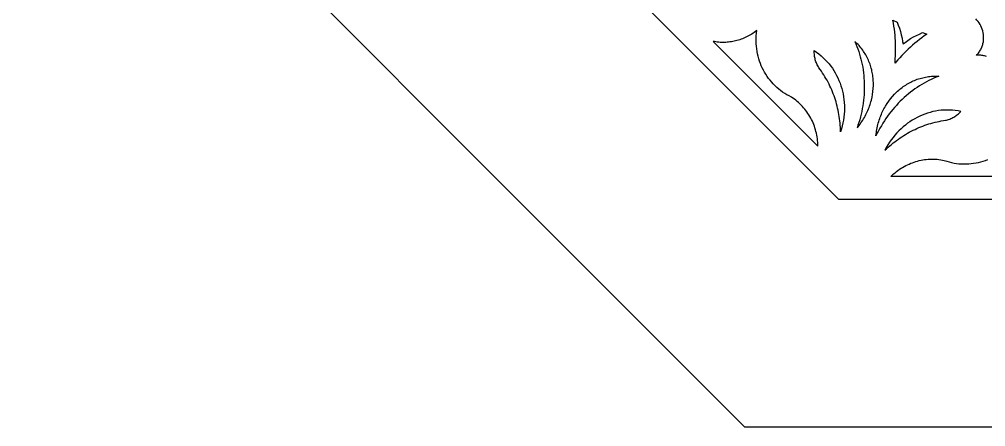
# Model space of a CAD drawing. Extents: x -3069 to -2029, y 258 to 1298.
# Drawn here: x -2924.1 to -2711.5, y 257.8 to 347.3 of the extents above; entities that cross this region are included whole.
import ezdxf

# ---------------------------------------------------------------- set-up
doc = ezdxf.new("R2010")
doc.units = 0
doc.layers.add('LAYER_1', color=18, linetype='CONTINUOUS')
doc.layers.add('LAYER_2', color=174, linetype='CONTINUOUS')

msp = doc.modelspace()

# ---------------------------------------------------------------- linework, layer by layer
at = {"layer": 'LAYER_1'}
for points in [[(-2333.8, 257.75), (-2029.19, 562.36), (-2029.19, 993.14), (-2333.8, 1297.75), (-2764.58, 1297.75), (-3069.19, 993.14), (-3069.19, 562.36), (-2764.58, 257.75)], [(-2731.48, 337.66), (-2731.46, 337.93), (-2731.41, 338.59), (-2731.38, 339.25), (-2731.35, 339.91), (-2731.34, 340.57), (-2731.34, 341.23), (-2731.36, 341.89), (-2731.39, 342.55), (-2731.42, 343.21), (-2731.48, 343.86), (-2731.54, 344.52), (-2731.62, 345.17), (-2731.71, 345.82), (-2731.81, 346.46), (-2731.93, 347.11), (-2731.04, 346.71), (-2730.76, 346.02), (-2730.52, 345.33), (-2730.3, 344.63), (-2730.11, 343.91), (-2729.94, 343.19), (-2729.8, 342.47), (-2729.72, 341.93), (-2729.28, 342.25), (-2728.67, 342.67), (-2728.04, 343.06), (-2727.4, 343.43), (-2726.75, 343.77), (-2726.08, 344.08), (-2725.4, 344.38), (-2724.49, 344.03), (-2725.03, 343.65), (-2725.56, 343.27), (-2726.08, 342.87), (-2726.6, 342.47), (-2727.11, 342.05), (-2727.61, 341.63), (-2728.1, 341.19), (-2728.58, 340.74), (-2729.06, 340.29), (-2729.53, 339.82), (-2729.99, 339.35), (-2730.44, 338.86), (-2730.88, 338.37), (-2731.31, 337.87)], [(-2771.49, 342.45), (-2748.44, 319.4), (-2748.45, 319.82), (-2748.47, 320.23), (-2748.5, 320.65), (-2748.55, 321.05), (-2748.61, 321.46), (-2748.68, 321.86), (-2748.76, 322.25), (-2748.86, 322.65), (-2748.96, 323.04), (-2749.08, 323.42), (-2749.21, 323.8), (-2749.34, 324.17), (-2749.49, 324.54), (-2749.65, 324.9), (-2749.83, 325.26), (-2750.01, 325.61), (-2750.2, 325.95), (-2750.4, 326.29), (-2750.62, 326.62), (-2750.84, 326.95), (-2751.07, 327.26), (-2751.32, 327.57), (-2751.57, 327.87), (-2751.83, 328.17), (-2752.1, 328.46), (-2752.39, 328.73), (-2752.68, 329), (-2752.98, 329.26), (-2753.29, 329.52), (-2753.61, 329.76), (-2753.93, 329.99), (-2754.27, 330.22), (-2754.77, 330.47), (-2755.26, 330.74), (-2755.73, 331.03), (-2756.19, 331.33), (-2756.63, 331.65), (-2757.06, 331.99), (-2757.47, 332.34), (-2757.86, 332.71), (-2758.24, 333.1), (-2758.6, 333.49), (-2758.95, 333.91), (-2759.28, 334.33), (-2759.59, 334.77), (-2759.88, 335.22), (-2760.16, 335.68), (-2760.42, 336.15), (-2760.66, 336.63), (-2760.88, 337.12), (-2761.08, 337.63), (-2761.27, 338.14), (-2761.43, 338.66), (-2761.57, 339.19), (-2761.7, 339.73), (-2761.8, 340.27), (-2761.89, 340.82), (-2761.95, 341.38), (-2762, 341.94), (-2762.02, 342.51), (-2762.02, 343.08), (-2762, 343.66), (-2761.96, 344.24), (-2761.89, 344.82), (-2762.16, 344.62), (-2762.43, 344.43), (-2762.7, 344.25), (-2762.98, 344.07), (-2763.26, 343.9), (-2763.55, 343.74), (-2763.84, 343.59), (-2764.13, 343.44), (-2764.42, 343.3), (-2764.72, 343.17), (-2765.01, 343.05), (-2765.31, 342.94), (-2765.62, 342.83), (-2765.92, 342.74), (-2766.23, 342.65), (-2766.53, 342.57), (-2766.84, 342.5), (-2767.15, 342.44), (-2767.46, 342.38), (-2767.77, 342.33), (-2768.08, 342.3), (-2768.4, 342.27), (-2768.71, 342.25), (-2769.02, 342.23), (-2769.33, 342.23), (-2769.64, 342.24), (-2769.95, 342.25), (-2770.26, 342.27), (-2770.57, 342.31), (-2770.88, 342.35), (-2771.19, 342.4)], [(-2739.83, 323.42), (-2739.6, 323.7), (-2739.38, 323.98), (-2739.17, 324.27), (-2738.96, 324.56), (-2738.76, 324.85), (-2738.57, 325.15), (-2738.38, 325.45), (-2738.21, 325.75), (-2738.04, 326.05), (-2737.88, 326.36), (-2737.72, 326.67), (-2737.58, 326.98), (-2737.44, 327.29), (-2737.31, 327.6), (-2737.18, 327.92), (-2737.07, 328.24), (-2736.96, 328.56), (-2736.86, 328.88), (-2736.76, 329.2), (-2736.68, 329.52), (-2736.53, 330.17), (-2736.41, 330.81), (-2736.32, 331.46), (-2736.26, 332.11), (-2736.23, 332.76), (-2736.23, 333.08), (-2736.23, 333.4), (-2736.25, 333.72), (-2736.27, 334.04), (-2736.29, 334.36), (-2736.33, 334.68), (-2736.37, 335), (-2736.42, 335.31), (-2736.48, 335.62), (-2736.54, 335.93), (-2736.61, 336.24), (-2736.69, 336.55), (-2736.78, 336.85), (-2736.87, 337.16), (-2736.97, 337.45), (-2737.08, 337.75), (-2737.2, 338.04), (-2737.32, 338.34), (-2737.46, 338.62), (-2737.6, 338.91), (-2737.74, 339.19), (-2737.9, 339.47), (-2738.06, 339.74), (-2738.23, 340.01), (-2738.4, 340.27), (-2738.59, 340.54), (-2738.78, 340.79), (-2738.98, 341.05), (-2739.18, 341.3), (-2739.39, 341.54), (-2739.61, 341.78), (-2739.84, 342.01), (-2740.08, 342.24), (-2740.32, 342.46), (-2740.08, 341.92), (-2739.86, 341.36), (-2739.65, 340.8), (-2739.46, 340.24), (-2739.28, 339.67), (-2739.11, 339.09), (-2738.96, 338.52), (-2738.82, 337.93), (-2738.7, 337.35), (-2738.59, 336.76), (-2738.5, 336.17), (-2738.42, 335.57), (-2738.35, 334.97), (-2738.3, 334.37), (-2738.26, 333.77), (-2738.24, 333.16), (-2738.23, 332.55), (-2738.24, 331.95), (-2738.26, 331.34), (-2738.29, 330.73), (-2738.34, 330.11), (-2738.4, 329.5), (-2738.48, 328.89), (-2738.57, 328.28), (-2738.68, 327.67), (-2738.8, 327.06), (-2738.94, 326.45), (-2739.09, 325.84), (-2739.25, 325.23), (-2739.43, 324.62), (-2739.63, 324.02)], [(-2743.44, 322.56), (-2743.45, 323.04), (-2743.48, 323.53), (-2743.51, 324.01), (-2743.55, 324.49), (-2743.6, 324.97), (-2743.66, 325.44), (-2743.73, 325.92), (-2743.81, 326.39), (-2743.89, 326.86), (-2743.99, 327.32), (-2744.09, 327.79), (-2744.2, 328.24), (-2744.32, 328.7), (-2744.45, 329.15), (-2744.59, 329.6), (-2744.73, 330.05), (-2744.89, 330.49), (-2745.05, 330.93), (-2745.22, 331.37), (-2745.4, 331.8), (-2745.59, 332.23), (-2745.79, 332.65), (-2745.99, 333.07), (-2746.21, 333.49), (-2746.43, 333.9), (-2746.66, 334.3), (-2746.89, 334.7), (-2747.14, 335.1), (-2747.39, 335.49), (-2747.65, 335.88), (-2747.92, 336.26), (-2748.2, 336.63), (-2748.33, 336.84), (-2748.45, 337.06), (-2748.57, 337.28), (-2748.67, 337.5), (-2748.77, 337.73), (-2748.86, 337.96), (-2748.94, 338.19), (-2749.01, 338.43), (-2749.07, 338.67), (-2749.12, 338.92), (-2749.16, 339.17), (-2749.19, 339.42), (-2749.22, 339.67), (-2749.23, 339.92), (-2749.23, 340.18), (-2749.23, 340.44), (-2748.71, 340.08), (-2748.2, 339.7), (-2747.72, 339.3), (-2747.26, 338.88), (-2746.82, 338.44), (-2746.39, 337.99), (-2745.99, 337.52), (-2745.61, 337.04), (-2745.26, 336.54), (-2744.92, 336.03), (-2744.61, 335.51), (-2744.31, 334.97), (-2744.04, 334.42), (-2743.8, 333.86), (-2743.57, 333.28), (-2743.37, 332.7), (-2743.19, 332.11), (-2743.04, 331.51), (-2742.9, 330.9), (-2742.8, 330.28), (-2742.71, 329.66), (-2742.65, 329.03), (-2742.62, 328.4), (-2742.61, 327.76), (-2742.62, 327.11), (-2742.66, 326.47), (-2742.73, 325.82), (-2742.82, 325.17), (-2742.93, 324.52), (-2743.08, 323.86), (-2743.25, 323.21)], [(-2735.66, 321.69), (-2735.62, 322.05), (-2735.58, 322.4), (-2735.52, 322.76), (-2735.47, 323.11), (-2735.4, 323.46), (-2735.33, 323.8), (-2735.24, 324.15), (-2735.16, 324.48), (-2735.06, 324.82), (-2734.96, 325.15), (-2734.85, 325.48), (-2734.73, 325.8), (-2734.61, 326.12), (-2734.48, 326.43), (-2734.34, 326.75), (-2734.2, 327.05), (-2734.05, 327.35), (-2733.9, 327.65), (-2733.74, 327.94), (-2733.57, 328.23), (-2733.22, 328.79), (-2732.85, 329.34), (-2732.45, 329.86), (-2732.03, 330.36), (-2731.6, 330.84), (-2731.37, 331.07), (-2731.14, 331.29), (-2730.9, 331.51), (-2730.66, 331.72), (-2730.42, 331.93), (-2730.17, 332.13), (-2729.92, 332.32), (-2729.66, 332.51), (-2729.4, 332.69), (-2729.13, 332.86), (-2728.86, 333.03), (-2728.59, 333.19), (-2728.31, 333.35), (-2728.03, 333.49), (-2727.75, 333.63), (-2727.46, 333.77), (-2727.17, 333.89), (-2726.88, 334.01), (-2726.58, 334.12), (-2726.28, 334.22), (-2725.98, 334.32), (-2725.68, 334.4), (-2725.37, 334.48), (-2725.06, 334.55), (-2724.75, 334.62), (-2724.43, 334.67), (-2724.11, 334.72), (-2723.79, 334.76), (-2723.47, 334.79), (-2723.15, 334.81), (-2722.83, 334.82), (-2722.5, 334.83), (-2722.17, 334.82), (-2721.84, 334.81), (-2722.4, 334.59), (-2722.95, 334.36), (-2723.49, 334.11), (-2724.03, 333.85), (-2724.56, 333.57), (-2725.08, 333.28), (-2725.6, 332.98), (-2726.1, 332.67), (-2726.61, 332.34), (-2727.1, 332), (-2727.59, 331.65), (-2728.06, 331.28), (-2728.53, 330.9), (-2728.99, 330.52), (-2729.45, 330.12), (-2729.89, 329.7), (-2730.33, 329.28), (-2730.75, 328.85), (-2731.17, 328.4), (-2731.58, 327.94), (-2731.97, 327.48), (-2732.36, 327), (-2732.74, 326.51), (-2733.11, 326.01), (-2733.46, 325.51), (-2733.81, 324.99), (-2734.15, 324.46), (-2734.47, 323.92), (-2734.78, 323.38), (-2735.09, 322.82), (-2735.38, 322.26)], [(-2733.71, 318.53), (-2733.36, 318.86), (-2733, 319.19), (-2732.63, 319.51), (-2732.27, 319.82), (-2731.89, 320.12), (-2731.51, 320.41), (-2731.13, 320.7), (-2730.74, 320.98), (-2730.35, 321.25), (-2729.96, 321.51), (-2729.56, 321.77), (-2729.15, 322.01), (-2728.74, 322.25), (-2728.33, 322.48), (-2727.92, 322.7), (-2727.5, 322.91), (-2727.08, 323.12), (-2726.65, 323.31), (-2726.22, 323.5), (-2725.79, 323.68), (-2725.35, 323.85), (-2724.91, 324.01), (-2724.47, 324.16), (-2724.03, 324.3), (-2723.58, 324.43), (-2723.13, 324.56), (-2722.68, 324.67), (-2722.23, 324.78), (-2721.77, 324.88), (-2721.31, 324.97), (-2720.85, 325.05), (-2720.39, 325.12), (-2720.15, 325.17), (-2719.91, 325.23), (-2719.68, 325.31), (-2719.45, 325.39), (-2719.22, 325.48), (-2718.99, 325.59), (-2718.77, 325.7), (-2718.55, 325.82), (-2718.34, 325.94), (-2718.13, 326.08), (-2717.92, 326.23), (-2717.72, 326.38), (-2717.53, 326.54), (-2717.34, 326.71), (-2717.15, 326.89), (-2716.98, 327.08), (-2717.6, 327.19), (-2718.23, 327.28), (-2718.85, 327.34), (-2719.47, 327.37), (-2720.09, 327.37), (-2720.71, 327.35), (-2721.32, 327.31), (-2721.93, 327.23), (-2722.54, 327.13), (-2723.14, 327.01), (-2723.73, 326.86), (-2724.32, 326.69), (-2724.9, 326.49), (-2725.47, 326.26), (-2726.03, 326.02), (-2726.59, 325.75), (-2727.13, 325.46), (-2727.67, 325.14), (-2728.19, 324.8), (-2728.7, 324.45), (-2729.2, 324.06), (-2729.69, 323.66), (-2730.16, 323.24), (-2730.62, 322.79), (-2731.07, 322.33), (-2731.5, 321.84), (-2731.91, 321.34), (-2732.31, 320.81), (-2732.68, 320.27), (-2733.05, 319.71), (-2733.39, 319.13)]]:
    msp.add_lwpolyline(points, close=True, dxfattribs=at)
for points in [[(-2711.35, 339.15), (-2711.55, 339.22), (-2711.76, 339.27), (-2711.97, 339.32), (-2712.19, 339.36), (-2712.41, 339.39), (-2712.63, 339.41), (-2712.86, 339.42), (-2713.09, 339.42), (-2713.33, 339.41), (-2713.56, 339.39), (-2713.41, 339.55), (-2713.26, 339.72), (-2713.12, 339.9), (-2712.99, 340.07), (-2712.87, 340.25), (-2712.75, 340.43), (-2712.65, 340.62), (-2712.55, 340.81), (-2712.46, 341), (-2712.38, 341.19), (-2712.3, 341.38), (-2712.24, 341.58), (-2712.18, 341.77), (-2712.13, 341.97), (-2712.05, 342.37), (-2712, 342.77), (-2711.98, 343.18), (-2711.99, 343.58), (-2712.03, 343.98), (-2712.09, 344.37), (-2712.18, 344.76), (-2712.29, 345.14), (-2712.43, 345.5), (-2712.59, 345.86), (-2712.78, 346.2), (-2712.99, 346.53), (-2713.21, 346.84), (-2713.46, 347.13), (-2713.73, 347.4)], [(-2699.81, 312.76), (-2732.41, 312.76), (-2732.11, 313.05), (-2731.8, 313.33), (-2731.48, 313.59), (-2731.16, 313.85), (-2730.83, 314.09), (-2730.5, 314.33), (-2730.16, 314.55), (-2729.82, 314.76), (-2729.47, 314.96), (-2729.12, 315.15), (-2728.76, 315.33), (-2728.4, 315.49), (-2728.03, 315.65), (-2727.66, 315.79), (-2727.29, 315.92), (-2726.91, 316.04), (-2726.53, 316.15), (-2726.15, 316.24), (-2725.76, 316.33), (-2725.38, 316.4), (-2724.99, 316.46), (-2724.6, 316.5), (-2724.2, 316.54), (-2723.81, 316.56), (-2723.41, 316.57), (-2723.02, 316.57), (-2722.62, 316.55), (-2722.22, 316.53), (-2721.83, 316.49), (-2721.43, 316.43), (-2721.03, 316.36), (-2720.64, 316.28), (-2720.1, 316.11), (-2719.57, 315.96), (-2719.03, 315.83), (-2718.49, 315.72), (-2717.95, 315.63), (-2717.41, 315.57), (-2716.87, 315.53), (-2716.33, 315.51), (-2715.79, 315.51), (-2715.26, 315.54), (-2714.72, 315.58), (-2714.19, 315.65), (-2713.66, 315.74), (-2713.13, 315.85), (-2712.61, 315.98), (-2712.1, 316.13), (-2711.59, 316.3), (-2711.08, 316.5)]]:
    msp.add_lwpolyline(points, dxfattribs=at)
at = {"layer": 'LAYER_2'}
msp.add_lwpolyline([(-2354.51, 307.75), (-2079.19, 583.07), (-2079.19, 972.43), (-2354.51, 1247.75), (-2743.87, 1247.75), (-3019.19, 972.43), (-3019.19, 583.07), (-2743.87, 307.75)], close=True, dxfattribs=at)

doc.saveas('drawing.dxf')
